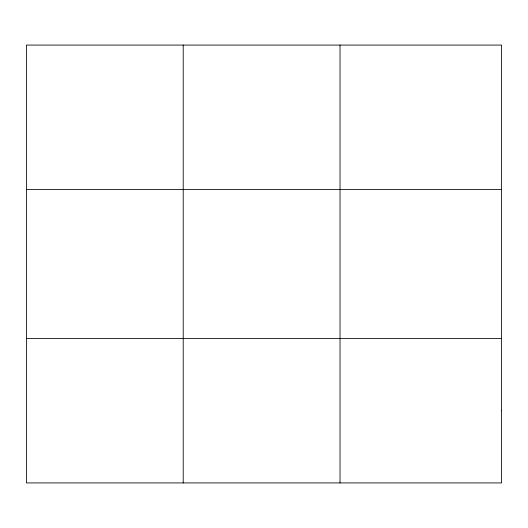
<?xml version="1.0" encoding="UTF-8"?>
<svg xmlns="http://www.w3.org/2000/svg" width="528" height="528" viewBox="0 0 528 528"><rect width="100%" height="100%" fill="white"/><g stroke="black" fill="none" stroke-linecap="round" stroke-linejoin="round"><path stroke-width="0.79" d="M183.216 482.922L183.216 45.078M340.032 482.922L340.032 45.078M26.4 189.565L501.6 189.565M26.4 338.435L501.6 338.435M501.6 410.678L501.6 482.922L26.4 482.922L26.4 45.078L501.6 45.078L501.6 410.678"/></g></svg>
